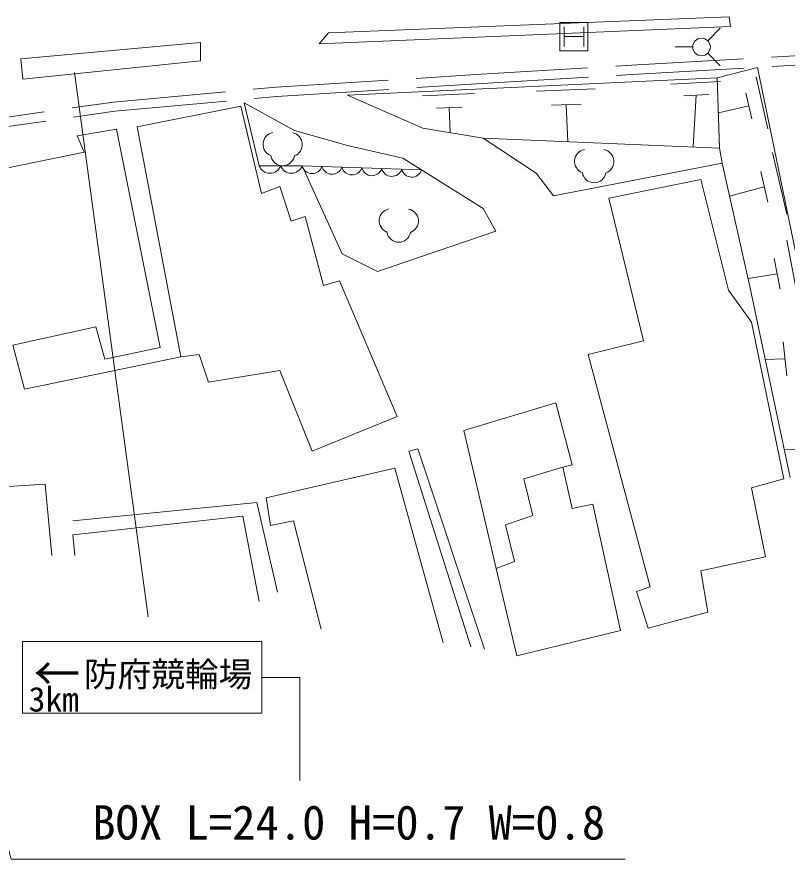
# Model space of a CAD drawing. Units: millimetres, scale not verified. Extents: x 40000 to 680000, y 20000 to 380000.
# Drawn here: x 161810 to 203006, y 235275 to 280332 of the extents above; entities that cross this region are included whole.
import ezdxf
from ezdxf.enums import TextEntityAlignment as Align

# ---------------------------------------------------------------- set-up
doc = ezdxf.new("R2010")
doc.units = ezdxf.units.MM
doc.header["$LTSCALE"] = 1000
doc.linetypes.add('DASHED', pattern=[7.5, 6, -1.5])
for name, color, linetype, lineweight in [('M-BGD', 7, 'Continuous', 13), ('M-BGD-EXST', 7, 'Continuous', 13), ('M-STR-HTXT', 7, 'Continuous', 13), ('M-STR-STRC', 7, 'Continuous', 13)]:
    doc.layers.add(name, color=color, linetype=linetype, lineweight=lineweight)
doc.styles.add('ＭＳ ゴシック', font='')
doc.styles.get('ＭＳ ゴシック').set_extended_font_data('MS Gothic')

msp = doc.modelspace()

# ---------------------------------------------------------------- linework, layer by layer
at = {"layer": 'M-BGD'}
for p, q in [((199898, 280332), (178478, 279485)), ((199983, 279824), (199898, 280332)), ((177970, 278893), (199983, 279824)), ((178478, 279485), (177970, 278893)), ((162023, 278084), (171630, 278966)), ((171630, 278966), (171630, 277986)), ((162121, 277006), (162023, 278084)), ((171630, 277986), (162121, 277006)), ((199261, 277077), (201414, 277615)), ((201414, 277615), (203566, 267256)), ((201341, 277118), (201973, 274336)), ((199261, 277077), (179485, 276135)), ((196789, 276739), (199444, 276865)), ((199396, 273310), (199261, 277077)), ((183512, 276106), (186294, 276233)), ((189582, 276359), (192743, 276486)), ((200803, 276265), (201120, 274874)), ((179485, 276135), (183521, 274386)), ((197484, 276106), (198812, 276170)), ((198148, 276138), (197988, 273370)), ((168243, 274455), (173781, 275562)), ((173781, 275562), (174889, 270885)), ((174776, 272369), (173969, 275732)), ((173969, 275732), (176660, 274252)), ((184239, 275443), (185630, 275506)), ((184935, 275474), (184980, 274143)), ((190404, 275601), (191984, 275664)), ((191194, 275632), (191284, 273655)), ((200961, 275569), (199328, 275200)), ((170581, 262147), (168243, 274455)), ((165043, 273962), (167135, 274332)), ((165412, 273101), (165043, 273962)), ((167135, 274332), (169473, 262639)), ((176660, 274252), (179485, 273445)), ((183521, 274386), (186750, 273848)), ((189575, 271965), (186750, 273848)), ((186750, 273848), (199396, 273310)), ((159504, 271870), (165412, 273101)), ((179485, 273445), (182445, 272772)), ((199396, 273310), (199530, 272503)), ((202226, 273072), (202985, 269784)), ((182445, 272772), (186750, 270081)), ((177064, 272369), (174776, 272369)), ((179216, 267660), (177064, 272369)), ((177064, 272369), (183457, 272140)), ((199530, 272503), (190517, 270754)), ((201010, 265911), (199530, 272503)), ((190517, 270754), (189575, 271965)), ((201594, 272060), (201973, 270417)), ((174889, 270885), (175873, 271255)), ((175873, 271255), (176489, 269409)), ((193473, 270639), (198396, 271624)), ((198396, 271624), (199873, 265716)), ((201783, 271238), (199925, 270745)), ((195319, 263009), (193473, 270639)), ((186750, 270081), (187422, 268871)), ((176489, 269409), (177227, 269655)), ((177227, 269655), (178212, 265962)), ((187422, 268871), (181099, 266718)), ((202985, 268393), (203617, 265106)), ((181099, 266718), (179216, 267660)), ((202321, 267414), (202637, 265770)), ((202479, 266592), (200920, 266339)), ((178212, 265962), (179073, 266209)), ((179073, 266209), (182150, 258947)), ((203163, 255687), (201010, 265911)), ((199873, 265716), (201104, 263993)), ((166027, 263747), (161596, 262762)), ((166519, 262024), (166027, 263747)), ((201104, 263993), (202827, 255624)), ((161596, 262762), (162212, 260424)), ((192366, 262270), (195319, 263009)), ((202795, 262956), (202985, 261123)), ((169473, 262639), (166519, 262024)), ((171566, 262270), (170581, 262147)), ((172058, 260793), (171566, 262270)), ((195689, 249839), (192366, 262270)), ((162212, 260424), (170581, 262147)), ((202890, 262040), (201834, 261999)), ((175873, 261409), (172058, 260793)), ((177596, 257101), (175873, 261409)), ((190642, 259686), (185719, 258209)), ((191504, 256362), (190642, 259686)), ((182150, 258947), (177596, 257101)), ((185719, 258209), (187442, 250824)), ((182766, 257101), (183258, 257224)), ((186089, 246639), (182766, 257101)), ((183258, 257224), (186827, 246516)), ((203490, 257203), (202846, 257190)), ((175135, 254598), (182027, 256198)), ((182027, 256198), (184612, 246845)), ((188919, 255624), (191012, 256239)), ((191012, 256239), (191504, 256362)), ((191012, 256239), (191504, 254024)), ((189412, 253655), (188919, 255624)), ((202827, 255624), (201104, 255132)), ((153843, 254721), (163319, 255337)), ((163319, 255337), (163689, 251521)), ((201104, 255132), (201842, 251439)), ((175381, 253121), (175135, 254598)), ((164796, 253368), (174642, 254352)), ((174642, 254352), (175750, 249552)), ((191504, 254024), (192612, 254270)), ((192612, 254270), (194089, 247501)), ((164796, 252629), (173904, 253614)), ((173904, 253614), (174766, 249060)), ((176612, 253368), (175381, 253121)), ((178089, 247583), (176612, 253368)), ((187935, 253162), (189412, 253655)), ((188427, 251193), (187935, 253162)), ((164919, 251521), (164796, 252629)), ((201842, 251439), (198396, 250701)), ((187442, 250824), (188427, 251193)), ((188550, 246147), (187442, 250824)), ((198396, 250701), (198765, 248486)), ((194950, 249593), (195689, 249839)), ((195565, 247624), (194950, 249593)), ((198765, 248486), (195565, 247624)), ((194089, 247501), (188550, 246147))]:
    msp.add_line(p, q, dxfattribs=at)
at = {"layer": 'M-BGD', "linetype": 'DASHED'}
for p, q in [((194687, 277749), (207892, 278506)), ((194717, 277250), (207921, 278007)), ((186361, 277244), (194687, 277749)), ((175679, 276572), (186361, 277244)), ((186391, 276745), (194717, 277250)), ((175717, 276073), (186391, 276745)), ((166985, 275775), (175679, 276572)), ((157338, 274397), (166985, 275775)), ((167043, 275278), (175717, 276073)), ((157422, 273904), (167043, 275278))]:
    msp.add_line(p, q, dxfattribs=at)
at = {"layer": 'M-BGD'}
for centre, radius, start, end in [((175348, 272577), 609, 200.0471, 339.9529), ((176492, 272577), 609, 200.0471, 339.9529), ((177602, 272505), 555, 194.1864, 341.7142), ((178667, 272466), 555, 194.1864, 341.7142), ((179733, 272428), 555, 194.1864, 341.7142), ((180798, 272390), 555, 194.1864, 341.7142), ((181864, 272352), 555, 194.1864, 341.7142), ((182929, 272314), 555, 194.1864, 341.7142)]:
    msp.add_arc(centre, radius, start, end, dxfattribs=at)
at = {"layer": 'M-BGD-EXST'}
for p, q in [((192346, 280021), (190846, 280021)), ((190846, 280021), (190846, 278521)), ((192346, 278521), (192346, 280021)), ((191078, 278748), (191078, 279798)), ((192130, 278744), (192130, 279794)), ((198762, 279053), (199428, 279720)), ((191078, 279273), (192128, 279273)), ((190846, 278521), (192346, 278521)), ((197957, 278720), (197014, 278720)), ((198762, 278387), (199428, 277720))]:
    msp.add_line(p, q, dxfattribs=at)
msp.add_circle((198428, 278720), 471, dxfattribs=at)
for centre, radius, start, end in [((175620, 273510), 645, 100.7561, 249.2973), ((176420, 273501), 654, 290.5662, 78.9611), ((192283, 272601), 645, 100.7561, 249.2973), ((193083, 272592), 654, 290.5662, 78.9611), ((176023, 273004), 638, 188.7398, 349.6111), ((192685, 272095), 638, 188.7398, 349.6111), ((181831, 269420), 645, 100.7561, 249.2973), ((182631, 269411), 654, 290.5662, 78.9611), ((182233, 268914), 638, 188.7398, 349.6111)]:
    msp.add_arc(centre, radius, start, end, dxfattribs=at)
at = {"layer": 'M-STR-HTXT'}
msp.add_lwpolyline([(151041, 274313), (161502, 235275), (194342, 235275)], dxfattribs=at)
at = {"layer": 'M-STR-STRC'}
for p, q in [((164896, 277350), (168831, 248232)), ((162103, 246909), (174913, 246909)), ((162103, 246909), (162103, 243079)), ((174913, 246909), (174913, 243079)), ((174913, 244994), (176940, 244994)), ((176940, 244994), (176940, 239474)), ((174913, 243079), (162103, 243079))]:
    msp.add_line(p, q, dxfattribs=at)

# ---------------------------------------------------------------- texts
at = {"layer": 'M-STR-HTXT', "style": 'ＭＳ ゴシック'}
msp.add_text('BOX L=24.0 H=0.7 W=0.8', height=1833, dxfattribs=at).set_placement((165842, 235775), align=Align.BOTTOM_LEFT)
at = {"layer": 'M-STR-STRC', "style": 'ＭＳ ゴシック'}
for s, p in [('防府競輪場', (169901, 245164)), ('3km', (163784, 243830))]:
    msp.add_text(s, height=1320, dxfattribs=at).set_placement(p, align=Align.MIDDLE_CENTER)
msp.add_text('→', height=1833, rotation=180, dxfattribs=at).set_placement((163952, 245263), align=Align.MIDDLE_CENTER)

doc.saveas('drawing.dxf')
